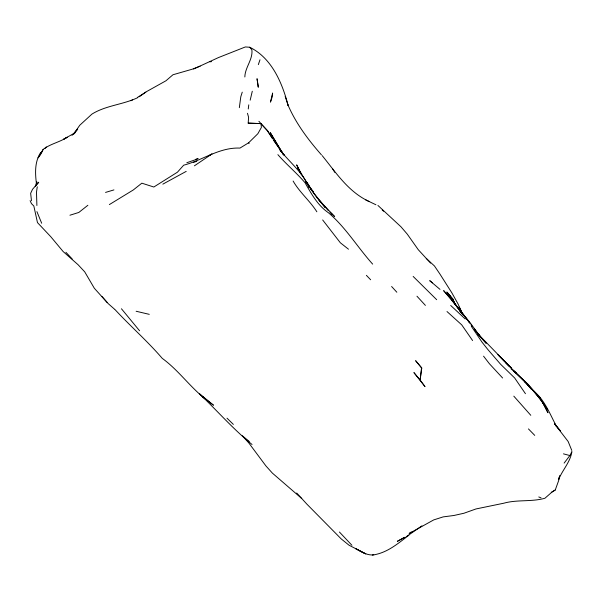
<?xml version="1.0" encoding="UTF-8"?>
<svg xmlns="http://www.w3.org/2000/svg" width="602" height="602" viewBox="0 0 602 602"><rect width="100%" height="100%" fill="white"/><g stroke="black" fill="none" stroke-linecap="round" stroke-linejoin="round"><path stroke-width="0.9" d="M36.895 205.508L36.489 192.211L37.256 186.778M258.898 121.303L267.062 130.348L272.744 138.889L267.747 130.897L260.839 123.636L248.182 123.132L248.596 117.262L247.467 113.289M244.841 76.973C244.999 67.439 253.058 59.5 251.877 49.755L249.717 47.242L245.36 46.948L218.398 57.596L193.573 69.042M36.699 183.565L36.85 181.894L35.255 186.289L38.724 182.225L32.546 189.291L30.649 193.31L31.462 200.714M421.513 368.063L420.121 380.028L425.012 386.627L413.905 372.585L420.121 380.028L421.769 368.063L415.711 360.794L421.769 368.063M248.257 108.985L248.769 104.846M239.333 107.69L240.8 96.741L242.245 92.159M252.283 91.241L250.184 100.165M559.74 475.52L558.603 480.735L555.262 489.99L551.883 492.158L544.923 498.253C531.415 502.076 517.238 499.412 503.761 503.219L475.949 508.961L463.909 513.258L453.87 515.493L443.162 516.892L433.741 519.902L409.142 533.507L411.286 531.957M559.288 477.04L558.648 479.433C562.569 469.823 570.244 462.216 571.9 451.635L569.906 455.533L564.127 463.096M258.333 64.625L259.981 59.794M41.275 153.465L43.141 149.409C50.244 143.855 59.703 142.23 67.266 137.211L63.714 139.167L75.408 132.606M40.688 152.472C34.66 161.772 35.097 172.872 36.406 183.414M43.141 149.409L38.099 157.867L40.816 154.217M45.165 148.378L46.256 146.918M72.059 135.337L77.711 129.099L73.685 134.043L79.757 125.261L91.925 114.109C105.982 105.35 123.079 104.695 137.813 97.614M109.368 204.59L133.298 189.961L141.839 183.174L153.834 187.019L177.447 172.18L183.685 165.189C202.731 160.207 219.384 147.197 239.972 148.084L248.626 142.794L257.844 133.734L261.373 127.451L261.027 123.839M87.877 205.282L78.824 212.453L69.93 215.223M408.901 535.216C398.878 542.831 389.148 551.259 376.566 554.291C369.018 556.699 361.832 552.267 355.624 548.557L365.798 553.9L349.062 545.231L341.176 538.88L306.817 504.077L296.703 493.008M139.318 96.741L146.068 91.873L165.964 80.773L172.97 74.753L192.204 69.215L200.157 66.175M421.904 525.862L406.696 536.427M194.393 165.836L211.987 153.939L209.203 155.534M137.82 97.17L145.842 92.159M551.259 492.383L555.262 489.99M404.348 537.398L397.335 541.333L405.304 537.112M162.833 184.152L186.214 171.374M130.912 100.737L132.523 99.894M196.892 159.131L198.096 158.537L195.868 159.244M186.823 162.721L196.29 159.425M193.34 162.465L196.809 161.283M105.546 192.414L113.936 189.908M372.337 555.052L373.752 554.758M209.925 61.803L211.505 61.645M248.182 123.132L260.342 123.553M136.135 311.257L149.281 314.342M563.449 453.848L569.838 455.541M538.782 496.959L541.055 497.869M365.677 199.856L375.926 204.77M249.717 47.242C271.878 58.093 282.3 83.046 288.177 105.651L285.167 96.343M369.184 201.55C348.227 191.782 336.179 172.842 322.19 155.625M348.498 249.213L340.356 242.787L322.657 219.948M252.042 444.494C233.079 429.06 216.998 410.534 199.352 393.655L213.462 405.221L202.731 396.778L205.342 399.013C189.78 386.702 178.373 370.087 162.254 358.371C147.505 341.183 130.491 326.299 115.087 309.676M511.151 368.958L516.102 372.947L513.446 370.734C525.757 382.729 538.594 394.671 547.256 409.706C536.337 391.466 520.188 377.319 505.439 362.269L511.572 368.386L497.869 354.668M249.273 441.507L242.297 435.735L248.784 442.929L265.918 465.925L272.397 473.127L301.745 498.516M382.232 210.053L383.632 211.227M377.921 205.432L400.97 226.788L407.253 234.11L418.262 249.695L430.611 263.104M432.424 282.835L429.723 280.652L439.994 289.374M436.683 299.698L413.153 276.431M329.896 212.16L334.644 216.577L318.97 199.999L328.436 210.708M114.726 309.368L108.217 303.626L102.084 296.605M513.446 370.734L527.962 384.189L540.649 398.757L533.522 390.864C544.802 400.052 549.807 413.965 556.489 426.359L554.585 423.846L568.168 441.537L571.795 450.469M450.717 305.477L465.195 318.955M426.254 258.416L434.448 265.964L439.799 273.85L451.763 292.677L457.994 303.852L462.915 314.756M447.008 311.55L461.734 324.877L472.593 340.551M499.058 355.88L509.134 366.046L502.399 359.003M226.984 418.164L233.35 424.402M351.922 545.277L339.423 532.025M331.1 213.349L332.432 214.673M416.96 296.214L425.403 305.395M528.443 428.91L534.742 435.389M321.438 154.857C308.232 139.83 295.8 123.312 287.891 104.778M277.883 154.654C286.469 164.504 296.538 172.819 305.033 182.715C311.407 193.919 317.683 205.448 328.647 212.912C345.954 227.699 357.588 247.354 372.661 264.12M536.314 394.077L536.901 394.694M366.385 275.34L370.644 279.772M477.476 333.418L486.062 343.163L477.476 333.418L504.724 361.411M530.791 415.305L513.807 396.146M65.927 252.306L72.172 258.928M107.299 302.663L94.333 288.268L84.716 271.841L78.079 264.729L63.135 251.538L50.809 236.752L37.467 222.589L33.832 206.012L31.454 203.626L30.1 200.624M391.609 286.507L396.838 292.233M457.648 307.456L443.644 290.638L452.358 300.308L462.93 314.831L458.957 307.095L462.336 313.732M502.61 377.996L489.411 363.743L483.556 356.166M139.566 330.769L121.438 308.766M531.656 389.599L524.447 381.277L525.335 382.3M311.129 189.231L313.416 191.895L309.646 187.222M554.728 424.056L560.605 431.167L554.495 423.748M458.062 308.201L451.741 299.668L467.792 320.241M460.131 310.549L470.395 323.101L480.185 336.593L474.233 328.97L479.681 335.908M462.223 313.108L469.537 322.838M306.125 182.496L307.682 184.588L305.575 181.699M452.358 300.308L462.359 314.056M311.753 190.435L316.802 197.486L325.103 207.412L313.273 192.324L306.35 181.563L311.249 189.728L297.764 167.996L301.632 174.753M316.863 211.791C309.895 200.797 299.608 192.377 293.114 181.036M248.626 142.794L249.115 143.472M468.845 321.739L469.899 323.236M470.952 324.734L472.006 326.231M459.04 309.631L460.507 311.776M525.448 393.708L514.672 377.981L500.601 364.263L487.966 349.664L482.006 342.147L471.374 326.337M283.504 154.729L270.358 132.794L283.504 154.729L273.443 139.935L284.31 155.301L279.81 149.665C289.464 162.389 303.092 172.33 308.916 187.666M334.757 172.338L332.74 169.004M461.734 313.507L459.83 310.391L461.185 312.604M301.655 174.633L296.651 164.843L300.421 172.736M41.681 223.244L36.91 211.611M272.623 93.167L272.029 97.456L270.464 102.129L272.623 93.167M453.396 299.736L446.91 292.136L453.396 299.736M448.926 294.739L447.301 292.595L454.563 302.452L448.926 294.739M543.756 404.521L542.756 402.648L547.971 412.761L543.756 404.521M258.22 86.575L257.031 78.704L258.296 87.245L258.22 86.575"/></g></svg>
